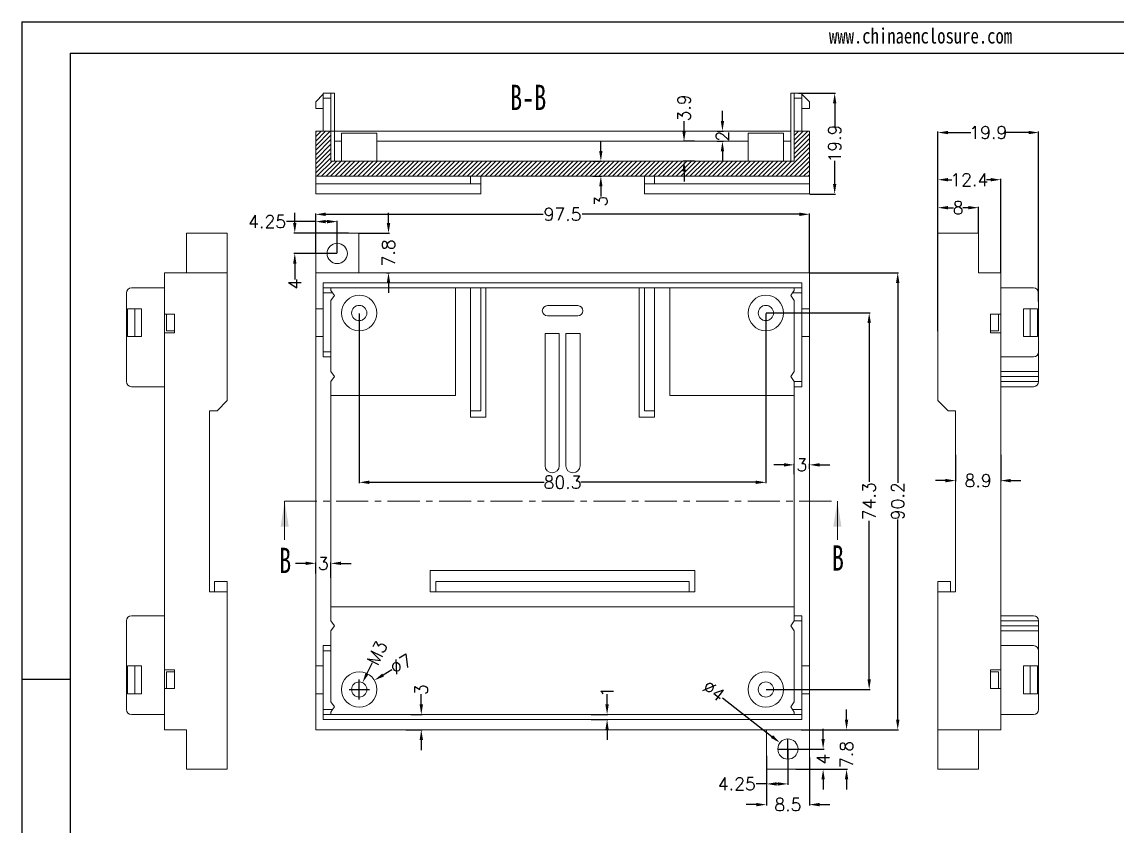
# Model space of a CAD drawing. Header units: inches. Extents: x 1384 to 2762, y 1089 to 1348.
# Drawn here: x 1383.9 to 1600.1, y 1189.4 to 1348.1 of the extents above; entities that cross this region are included whole.
import ezdxf

# ---------------------------------------------------------------- set-up
doc = ezdxf.new("R2010")
doc.units = ezdxf.units.IN
doc.linetypes.add('CENTER', pattern=[10.16, 6.35, -1.27, 1.27, -1.27])
doc.layers.add('文字', color=81, linetype='Continuous')
doc.styles.add('SLDTEXTSTYLE6', font='TXT', dxfattribs={"width": 0.7})
doc.styles.get("Standard").update_dxf_attribs({"font": 'txt', "bigfont": 'gbcbig.shx'})
doc.styles.add('宋体', font='', dxfattribs={"width": 0.8, "height": 3.5})
doc.styles.get('宋体').set_extended_font_data('SimSun')
doc.dimstyles.new('2.5', dxfattribs={"dimtxt": 2.5, "dimasz": 2, "dimexe": 0.18, "dimexo": 0.0625, "dimgap": 0.09, "dimtad": 0, "dimzin": 12, "dimdsep": 46, "dimtxsty": 'Standard', "dimcen": 2, "dimclrd": 3, "dimclre": 3, "dimadec": 0, "dimazin": 0, "dimtfac": 1, "dimtofl": 0, "dimtmove": 0, "dimatfit": 3, "dimfxl": 0, "dimtolj": 1, "dimtzin": 0, "dimarcsym": 0})

# ---------------------------------------------------------------- blocks, each defined once
blk = doc.blocks.new('*D183')
at = {"color": 3, "lineweight": -2, "transparency": 16777216}
for p, q in [((1441.87, 1308.66), (1436.13, 1308.66)), ((1441.87, 1302.54), (1441.87, 1308.84)), ((1444.12, 1308.66), (1443.87, 1308.66)), ((1446.12, 1302.44), (1446.12, 1308.84))]:
    blk.add_line(p, q, dxfattribs=at)
at = {"color": 3, "transparency": 16777216}
for points in [[(1443.87, 1309), (1443.87, 1308.33), (1441.87, 1308.66)], [(1444.12, 1309), (1444.12, 1308.33), (1446.12, 1308.66)]]:
    blk.add_solid(points, dxfattribs=at)
at = {"layer": 'Defpoints', "color": 0, "transparency": 16777216}
for p in [(1441.87, 1308.66), (1441.87, 1302.48), (1446.12, 1302.38)]:
    blk.add_point(p, dxfattribs=at)
at = {"color": 0, "transparency": 16777216, "insert": (1432.29, 1308.66), "char_height": 2.5, "attachment_point": 5}
blk.add_mtext('\\A1;4.25', dxfattribs=at)
blk = doc.blocks.new('*D184')
at = {"color": 3, "lineweight": -2, "transparency": 16777216}
for p, q in [((1441.87, 1304.32), (1441.87, 1310.28)), ((1443.87, 1310.1), (1486.78, 1310.1)), ((1537.37, 1310.1), (1494.46, 1310.1)), ((1539.37, 1298.64), (1539.37, 1310.28))]:
    blk.add_line(p, q, dxfattribs=at)
at = {"color": 3, "transparency": 16777216}
for points in [[(1443.87, 1310.44), (1443.87, 1309.77), (1441.87, 1310.1)], [(1537.37, 1310.44), (1537.37, 1309.77), (1539.37, 1310.1)]]:
    blk.add_solid(points, dxfattribs=at)
at = {"layer": 'Defpoints', "color": 0, "transparency": 16777216}
for p in [(1539.37, 1310.1), (1441.87, 1304.26), (1539.37, 1298.58)]:
    blk.add_point(p, dxfattribs=at)
at = {"color": 0, "transparency": 16777216, "insert": (1490.62, 1310.1), "char_height": 2.5, "attachment_point": 5}
blk.add_mtext('\\A1;97.5', dxfattribs=at)
blk = doc.blocks.new('*D185')
at = {"color": 3, "lineweight": -2, "transparency": 16777216}
for p, q in [((1456.25, 1308.38), (1456.25, 1310.38)), ((1450.43, 1306.38), (1456.43, 1306.38)), ((1455.88, 1298.58), (1456.43, 1298.58)), ((1456.25, 1296.58), (1456.25, 1294.58))]:
    blk.add_line(p, q, dxfattribs=at)
at = {"color": 3, "transparency": 16777216}
for points in [[(1455.91, 1308.38), (1456.58, 1308.38), (1456.25, 1306.38)], [(1455.91, 1296.58), (1456.58, 1296.58), (1456.25, 1298.58)]]:
    blk.add_solid(points, dxfattribs=at)
at = {"layer": 'Defpoints', "color": 0, "transparency": 16777216}
for p in [(1450.37, 1306.38), (1456.25, 1306.38), (1455.82, 1298.58)]:
    blk.add_point(p, dxfattribs=at)
at = {"color": 0, "transparency": 16777216, "insert": (1456.25, 1302.48), "char_height": 2.5, "attachment_point": 5, "rotation": 90}
blk.add_mtext('\\A1;7.8', dxfattribs=at)
blk = doc.blocks.new('*D186')
at = {"color": 3, "lineweight": -2, "transparency": 16777216}
for p, q in [((1437.74, 1308.38), (1437.74, 1310.38)), ((1448.33, 1306.38), (1437.56, 1306.38)), ((1446.06, 1302.38), (1437.56, 1302.38)), ((1437.74, 1300.38), (1437.74, 1297.27))]:
    blk.add_line(p, q, dxfattribs=at)
at = {"color": 3, "transparency": 16777216}
for points in [[(1437.41, 1308.38), (1438.07, 1308.38), (1437.74, 1306.38)], [(1437.41, 1300.38), (1438.07, 1300.38), (1437.74, 1302.38)]]:
    blk.add_solid(points, dxfattribs=at)
at = {"layer": 'Defpoints', "color": 0, "transparency": 16777216}
for p in [(1448.39, 1306.38), (1437.74, 1302.38), (1446.12, 1302.38)]:
    blk.add_point(p, dxfattribs=at)
at = {"color": 0, "transparency": 16777216, "insert": (1437.74, 1296.35), "char_height": 2.5, "attachment_point": 5, "rotation": 90}
blk.add_mtext('\\A1;4', dxfattribs=at)
blk = doc.blocks.new('*D187')
at = {"color": 3, "lineweight": -2, "transparency": 16777216}
for p, q in [((1450.47, 1290.56), (1450.47, 1257.03)), ((1530.77, 1290.56), (1530.77, 1257.03)), ((1452.47, 1257.21), (1486.99, 1257.21)), ((1528.77, 1257.21), (1494.25, 1257.21))]:
    blk.add_line(p, q, dxfattribs=at)
at = {"color": 3, "transparency": 16777216}
for points in [[(1452.47, 1257.55), (1452.47, 1256.88), (1450.47, 1257.21)], [(1528.77, 1257.55), (1528.77, 1256.88), (1530.77, 1257.21)]]:
    blk.add_solid(points, dxfattribs=at)
at = {"layer": 'Defpoints', "color": 0, "transparency": 16777216}
for p in [(1450.47, 1290.63), (1530.77, 1290.63), (1530.77, 1257.21)]:
    blk.add_point(p, dxfattribs=at)
at = {"color": 0, "transparency": 16777216, "insert": (1490.62, 1257.21), "char_height": 2.5, "attachment_point": 5}
blk.add_mtext('\\A1;80.3', dxfattribs=at)
blk = doc.blocks.new('*D188')
at = {"color": 3, "lineweight": -2, "transparency": 16777216}
for p, q in [((1530.83, 1290.63), (1551.35, 1290.63)), ((1551.17, 1288.63), (1551.17, 1257.32)), ((1551.17, 1218.33), (1551.17, 1249.64)), ((1530.83, 1216.33), (1551.35, 1216.33))]:
    blk.add_line(p, q, dxfattribs=at)
at = {"color": 3, "transparency": 16777216}
for points in [[(1550.83, 1288.63), (1551.5, 1288.63), (1551.17, 1290.63)], [(1550.83, 1218.33), (1551.5, 1218.33), (1551.17, 1216.33)]]:
    blk.add_solid(points, dxfattribs=at)
at = {"layer": 'Defpoints', "color": 0, "transparency": 16777216}
for p in [(1530.77, 1290.63), (1530.77, 1216.33), (1551.17, 1216.33)]:
    blk.add_point(p, dxfattribs=at)
at = {"color": 0, "transparency": 16777216, "insert": (1551.17, 1253.48), "char_height": 2.5, "attachment_point": 5, "rotation": 90}
blk.add_mtext('\\A1;74.3', dxfattribs=at)
blk = doc.blocks.new('*D189')
at = {"color": 3, "lineweight": -2, "transparency": 16777216}
for p, q in [((1539.43, 1298.58), (1556.98, 1298.58)), ((1556.8, 1296.58), (1556.8, 1257.11)), ((1556.8, 1210.38), (1556.8, 1249.85)), ((1539.43, 1208.38), (1556.98, 1208.38))]:
    blk.add_line(p, q, dxfattribs=at)
at = {"color": 3, "transparency": 16777216}
for points in [[(1556.47, 1296.58), (1557.14, 1296.58), (1556.8, 1298.58)], [(1556.47, 1210.38), (1557.14, 1210.38), (1556.8, 1208.38)]]:
    blk.add_solid(points, dxfattribs=at)
at = {"layer": 'Defpoints', "color": 0, "transparency": 16777216}
for p in [(1539.37, 1298.58), (1556.8, 1298.58), (1539.37, 1208.38)]:
    blk.add_point(p, dxfattribs=at)
at = {"color": 0, "transparency": 16777216, "insert": (1556.8, 1253.48), "char_height": 2.5, "attachment_point": 5, "rotation": 90}
blk.add_mtext('\\A1;90.2', dxfattribs=at)
blk = doc.blocks.new('*D190')
at = {"color": 3, "lineweight": -2, "transparency": 16777216}
for p, q in [((1546.7, 1210.38), (1546.7, 1212.38)), ((1537.74, 1208.38), (1546.88, 1208.38)), ((1539.43, 1200.58), (1546.88, 1200.58)), ((1546.7, 1198.58), (1546.7, 1196.58))]:
    blk.add_line(p, q, dxfattribs=at)
at = {"color": 3, "transparency": 16777216}
for points in [[(1546.37, 1210.38), (1547.03, 1210.38), (1546.7, 1208.38)], [(1546.37, 1198.58), (1547.03, 1198.58), (1546.7, 1200.58)]]:
    blk.add_solid(points, dxfattribs=at)
at = {"layer": 'Defpoints', "color": 0, "transparency": 16777216}
for p in [(1537.68, 1208.38), (1546.7, 1208.38), (1539.37, 1200.58)]:
    blk.add_point(p, dxfattribs=at)
at = {"color": 0, "transparency": 16777216, "insert": (1546.7, 1203.51), "char_height": 2.5, "attachment_point": 5, "rotation": 90}
blk.add_mtext('\\A1;7.8', dxfattribs=at)
blk = doc.blocks.new('*D191')
at = {"color": 3, "lineweight": -2, "transparency": 16777216}
for p, q in [((1539.37, 1202.93), (1539.37, 1193.43)), ((1530.87, 1202.01), (1530.87, 1193.43)), ((1528.87, 1193.61), (1526.87, 1193.61)), ((1541.37, 1193.61), (1543.37, 1193.61))]:
    blk.add_line(p, q, dxfattribs=at)
at = {"color": 3, "transparency": 16777216}
for points in [[(1528.87, 1193.94), (1528.87, 1193.27), (1530.87, 1193.61)], [(1541.37, 1193.94), (1541.37, 1193.27), (1539.37, 1193.61)]]:
    blk.add_solid(points, dxfattribs=at)
at = {"layer": 'Defpoints', "color": 0, "transparency": 16777216}
for p in [(1539.37, 1203), (1530.87, 1202.07), (1530.87, 1193.61)]:
    blk.add_point(p, dxfattribs=at)
at = {"color": 0, "transparency": 16777216, "insert": (1535.12, 1193.61), "char_height": 2.5, "attachment_point": 5}
blk.add_mtext('\\A1;8.5', dxfattribs=at)
blk = doc.blocks.new('*D192')
at = {"color": 3, "lineweight": -2, "transparency": 16777216}
for p, q in [((1536.37, 1258.81), (1536.37, 1260.84)), ((1539.37, 1259.87), (1539.37, 1260.84)), ((1534.37, 1260.66), (1532.37, 1260.66)), ((1541.37, 1260.66), (1543.37, 1260.66))]:
    blk.add_line(p, q, dxfattribs=at)
at = {"color": 3, "transparency": 16777216}
for points in [[(1534.37, 1260.99), (1534.37, 1260.33), (1536.37, 1260.66)], [(1541.37, 1260.99), (1541.37, 1260.33), (1539.37, 1260.66)]]:
    blk.add_solid(points, dxfattribs=at)
at = {"layer": 'Defpoints', "color": 0, "transparency": 16777216}
for p in [(1536.37, 1260.66), (1536.37, 1258.75), (1539.37, 1259.8)]:
    blk.add_point(p, dxfattribs=at)
at = {"color": 0, "transparency": 16777216, "insert": (1537.87, 1260.66), "char_height": 2.5, "attachment_point": 5}
blk.add_mtext('\\A1;3', dxfattribs=at)
blk = doc.blocks.new('*D193')
at = {"color": 3, "lineweight": -2, "transparency": 16777216}
for p, q in [((1462.72, 1213.38), (1462.72, 1215.38)), ((1460.63, 1211.38), (1462.9, 1211.38)), ((1459.69, 1208.38), (1462.9, 1208.38)), ((1462.72, 1206.38), (1462.72, 1204.38))]:
    blk.add_line(p, q, dxfattribs=at)
at = {"color": 3, "transparency": 16777216}
for points in [[(1462.39, 1213.38), (1463.06, 1213.38), (1462.72, 1211.38)], [(1462.39, 1206.38), (1463.06, 1206.38), (1462.72, 1208.38)]]:
    blk.add_solid(points, dxfattribs=at)
at = {"layer": 'Defpoints', "color": 0, "transparency": 16777216}
for p in [(1460.57, 1211.38), (1462.72, 1211.38), (1459.62, 1208.38)]:
    blk.add_point(p, dxfattribs=at)
at = {"color": 0, "transparency": 16777216, "insert": (1462.72, 1216.3), "char_height": 2.5, "attachment_point": 5, "rotation": 90}
blk.add_mtext('\\A1;3', dxfattribs=at)
blk = doc.blocks.new('*D194')
at = {"color": 3, "lineweight": -2, "transparency": 16777216}
for p, q in [((1441.87, 1239.2), (1441.87, 1241.4)), ((1444.87, 1238.35), (1444.87, 1241.4)), ((1439.87, 1241.22), (1437.87, 1241.22)), ((1446.87, 1241.22), (1448.87, 1241.22))]:
    blk.add_line(p, q, dxfattribs=at)
at = {"color": 3, "transparency": 16777216}
for points in [[(1439.87, 1241.56), (1439.87, 1240.89), (1441.87, 1241.22)], [(1446.87, 1241.56), (1446.87, 1240.89), (1444.87, 1241.22)]]:
    blk.add_solid(points, dxfattribs=at)
at = {"layer": 'Defpoints', "color": 0, "transparency": 16777216}
for p in [(1444.87, 1241.22), (1441.87, 1239.14), (1444.87, 1238.29)]:
    blk.add_point(p, dxfattribs=at)
at = {"color": 0, "transparency": 16777216, "insert": (1443.37, 1241.22), "char_height": 2.5, "attachment_point": 5}
blk.add_mtext('\\A1;3', dxfattribs=at)
blk = doc.blocks.new('*D195')
at = {"color": 3, "lineweight": -2, "transparency": 16777216}
for p, q in [((1453.05, 1221.62), (1452, 1219.47)), ((1450.47, 1214.33), (1450.47, 1218.33)), ((1448.47, 1216.33), (1452.47, 1216.33))]:
    blk.add_line(p, q, dxfattribs=at)
at = {"color": 3, "transparency": 16777216}
blk.add_solid([(1451.71, 1219.62), (1452.3, 1219.33), (1451.13, 1217.68)], dxfattribs=at)
at = {"layer": 'Defpoints', "color": 0, "transparency": 16777216}
for p in [(1451.13, 1217.68), (1449.81, 1214.98)]:
    blk.add_point(p, dxfattribs=at)
at = {"color": 0, "transparency": 16777216, "insert": (1454, 1223.57), "char_height": 2.5, "attachment_point": 5, "rotation": 63.9971}
blk.add_mtext('\\A1;M3', dxfattribs=at)
blk = doc.blocks.new('*D196')
at = {"color": 3, "lineweight": -2, "transparency": 16777216}
for p, q in [((1456.89, 1220.21), (1455.18, 1219.18)), ((1450.47, 1214.33), (1450.47, 1218.33)), ((1448.47, 1216.33), (1452.47, 1216.33))]:
    blk.add_line(p, q, dxfattribs=at)
at = {"color": 3, "transparency": 16777216}
blk.add_solid([(1455, 1219.46), (1455.35, 1218.89), (1453.46, 1218.14)], dxfattribs=at)
at = {"layer": 'Defpoints', "color": 0, "transparency": 16777216}
for p in [(1453.46, 1218.14), (1447.48, 1214.51)]:
    blk.add_point(p, dxfattribs=at)
at = {"color": 0, "transparency": 16777216, "insert": (1458.74, 1221.34), "char_height": 2.5, "attachment_point": 5, "rotation": 31.1949}
blk.add_mtext('\\A1;∅7', dxfattribs=at)
blk = doc.blocks.new('*D197')
at = {"color": 3, "lineweight": -2, "transparency": 16777216}
for p, q in [((1499.41, 1213.38), (1499.41, 1215.38)), ((1496.29, 1211.38), (1499.59, 1211.38)), ((1496.29, 1210.38), (1499.59, 1210.38)), ((1499.41, 1208.38), (1499.41, 1206.38))]:
    blk.add_line(p, q, dxfattribs=at)
at = {"color": 3, "transparency": 16777216}
for points in [[(1499.07, 1213.38), (1499.74, 1213.38), (1499.41, 1211.38)], [(1499.07, 1208.38), (1499.74, 1208.38), (1499.41, 1210.38)]]:
    blk.add_solid(points, dxfattribs=at)
at = {"layer": 'Defpoints', "color": 0, "transparency": 16777216}
for p in [(1496.23, 1211.38), (1499.41, 1211.38), (1496.23, 1210.38)]:
    blk.add_point(p, dxfattribs=at)
at = {"color": 0, "transparency": 16777216, "insert": (1499.41, 1215.88), "char_height": 2.5, "attachment_point": 5, "rotation": 90}
blk.add_mtext('\\A1;1', dxfattribs=at)
blk = doc.blocks.new('*D198')
at = {"color": 3, "lineweight": -2, "transparency": 16777216}
for p, q in [((1522.19, 1214.7), (1531.97, 1207.04)), ((1535.12, 1202.58), (1535.12, 1206.58)), ((1533.12, 1204.58), (1537.12, 1204.58))]:
    blk.add_line(p, q, dxfattribs=at)
at = {"color": 3, "transparency": 16777216}
blk.add_solid([(1532.18, 1207.3), (1531.76, 1206.78), (1533.55, 1205.81)], dxfattribs=at)
at = {"layer": 'Defpoints', "color": 0, "transparency": 16777216}
for p in [(1533.55, 1205.81), (1536.7, 1203.34)]:
    blk.add_point(p, dxfattribs=at)
at = {"color": 0, "transparency": 16777216, "insert": (1520.47, 1216.04), "char_height": 2.5, "attachment_point": 5, "rotation": 321.9594}
blk.add_mtext('\\A1;∅4', dxfattribs=at)
blk = doc.blocks.new('*D199')
at = {"color": 3, "lineweight": -2, "transparency": 16777216}
for p, q in [((1530.87, 1203.24), (1530.87, 1197.51)), ((1535.12, 1204.51), (1535.12, 1197.51)), ((1530.87, 1197.69), (1528.87, 1197.69)), ((1533.12, 1197.69), (1532.87, 1197.69))]:
    blk.add_line(p, q, dxfattribs=at)
at = {"color": 3, "transparency": 16777216}
for points in [[(1532.87, 1198.02), (1532.87, 1197.36), (1530.87, 1197.69)], [(1533.12, 1198.02), (1533.12, 1197.36), (1535.12, 1197.69)]]:
    blk.add_solid(points, dxfattribs=at)
at = {"layer": 'Defpoints', "color": 0, "transparency": 16777216}
for p in [(1530.87, 1203.3), (1535.12, 1204.58), (1530.87, 1197.69)]:
    blk.add_point(p, dxfattribs=at)
at = {"color": 0, "transparency": 16777216, "insert": (1525.03, 1197.69), "char_height": 2.5, "attachment_point": 5}
blk.add_mtext('\\A1;4.25', dxfattribs=at)
blk = doc.blocks.new('*D200')
at = {"color": 3, "lineweight": -2, "transparency": 16777216}
for p, q in [((1542.07, 1206.58), (1542.07, 1208.58)), ((1536.06, 1204.58), (1542.25, 1204.58)), ((1536.65, 1200.58), (1542.25, 1200.58)), ((1542.07, 1198.58), (1542.07, 1196.58))]:
    blk.add_line(p, q, dxfattribs=at)
at = {"color": 3, "transparency": 16777216}
for points in [[(1541.74, 1206.58), (1542.4, 1206.58), (1542.07, 1204.58)], [(1541.74, 1198.58), (1542.4, 1198.58), (1542.07, 1200.58)]]:
    blk.add_solid(points, dxfattribs=at)
at = {"layer": 'Defpoints', "color": 0, "transparency": 16777216}
for p in [(1536, 1204.58), (1536.59, 1200.58), (1542.07, 1200.58)]:
    blk.add_point(p, dxfattribs=at)
at = {"color": 0, "transparency": 16777216, "insert": (1542.07, 1202.58), "char_height": 2.5, "attachment_point": 5, "rotation": 90}
blk.add_mtext('\\A1;4', dxfattribs=at)
blk = doc.blocks.new('*D201')
at = {"color": 3, "lineweight": -2, "transparency": 16777216}
for p, q in [((1564.73, 1297.54), (1564.73, 1311.59)), ((1566.73, 1311.41), (1567.81, 1311.41)), ((1570.73, 1311.41), (1569.65, 1311.41)), ((1572.73, 1306.44), (1572.73, 1311.59))]:
    blk.add_line(p, q, dxfattribs=at)
at = {"color": 3, "transparency": 16777216}
for points in [[(1566.73, 1311.75), (1566.73, 1311.08), (1564.73, 1311.41)], [(1570.73, 1311.75), (1570.73, 1311.08), (1572.73, 1311.41)]]:
    blk.add_solid(points, dxfattribs=at)
at = {"layer": 'Defpoints', "color": 0, "transparency": 16777216}
for p in [(1572.73, 1311.41), (1572.73, 1306.38), (1564.73, 1297.48)]:
    blk.add_point(p, dxfattribs=at)
at = {"color": 0, "transparency": 16777216, "insert": (1568.73, 1311.41), "char_height": 2.5, "attachment_point": 5}
blk.add_mtext('\\A1;8', dxfattribs=at)
blk = doc.blocks.new('*D202')
at = {"color": 3, "lineweight": -2, "transparency": 16777216}
for p, q in [((1564.73, 1289.91), (1564.73, 1317.11)), ((1577.13, 1298.64), (1577.13, 1317.11)), ((1566.73, 1316.93), (1567.51, 1316.93)), ((1575.13, 1316.93), (1574.35, 1316.93))]:
    blk.add_line(p, q, dxfattribs=at)
at = {"color": 3, "transparency": 16777216}
for points in [[(1566.73, 1317.27), (1566.73, 1316.6), (1564.73, 1316.93)], [(1575.13, 1317.27), (1575.13, 1316.6), (1577.13, 1316.93)]]:
    blk.add_solid(points, dxfattribs=at)
at = {"layer": 'Defpoints', "color": 0, "transparency": 16777216}
for p in [(1577.13, 1316.93), (1577.13, 1298.58), (1564.73, 1289.85)]:
    blk.add_point(p, dxfattribs=at)
at = {"color": 0, "transparency": 16777216, "insert": (1570.93, 1316.93), "char_height": 2.5, "attachment_point": 5}
blk.add_mtext('\\A1;12.4', dxfattribs=at)
blk = doc.blocks.new('*D203')
at = {"color": 3, "lineweight": -2, "transparency": 16777216}
for p, q in [((1564.73, 1287.03), (1564.73, 1326.42)), ((1566.73, 1326.24), (1571.26, 1326.24)), ((1582.63, 1326.24), (1578.1, 1326.24)), ((1584.63, 1292.88), (1584.63, 1326.42))]:
    blk.add_line(p, q, dxfattribs=at)
at = {"color": 3, "transparency": 16777216}
for points in [[(1566.73, 1326.57), (1566.73, 1325.91), (1564.73, 1326.24)], [(1582.63, 1326.57), (1582.63, 1325.91), (1584.63, 1326.24)]]:
    blk.add_solid(points, dxfattribs=at)
at = {"layer": 'Defpoints', "color": 0, "transparency": 16777216}
for p in [(1564.73, 1326.24), (1584.63, 1292.82), (1564.73, 1286.97)]:
    blk.add_point(p, dxfattribs=at)
at = {"color": 0, "transparency": 16777216, "insert": (1574.68, 1326.24), "char_height": 2.5, "attachment_point": 5}
blk.add_mtext('\\A1;19.9', dxfattribs=at)
blk = doc.blocks.new('*D204')
at = {"color": 3, "lineweight": -2, "transparency": 16777216}
for p, q in [((1568.23, 1262.66), (1568.23, 1257.37)), ((1577.13, 1262.66), (1577.13, 1257.37)), ((1566.23, 1257.55), (1564.23, 1257.55)), ((1579.13, 1257.55), (1581.13, 1257.55))]:
    blk.add_line(p, q, dxfattribs=at)
at = {"color": 3, "transparency": 16777216}
for points in [[(1566.23, 1257.88), (1566.23, 1257.21), (1568.23, 1257.55)], [(1579.13, 1257.88), (1579.13, 1257.21), (1577.13, 1257.55)]]:
    blk.add_solid(points, dxfattribs=at)
at = {"layer": 'Defpoints', "color": 0, "transparency": 16777216}
for p in [(1568.23, 1262.72), (1577.13, 1262.72), (1577.13, 1257.55)]:
    blk.add_point(p, dxfattribs=at)
at = {"color": 0, "transparency": 16777216, "insert": (1572.68, 1257.55), "char_height": 2.5, "attachment_point": 5}
blk.add_mtext('\\A1;8.9', dxfattribs=at)
blk = doc.blocks.new('*D207')
at = {"color": 3, "lineweight": -2, "transparency": 16777216}
for p, q in [((1498.18, 1322.61), (1498.18, 1324.61)), ((1496.59, 1320.61), (1498.36, 1320.61)), ((1496.59, 1317.61), (1498.36, 1317.61)), ((1498.18, 1315.61), (1498.18, 1313.61))]:
    blk.add_line(p, q, dxfattribs=at)
at = {"color": 3, "transparency": 16777216}
for points in [[(1497.85, 1322.61), (1498.51, 1322.61), (1498.18, 1320.61)], [(1497.85, 1315.61), (1498.51, 1315.61), (1498.18, 1317.61)]]:
    blk.add_solid(points, dxfattribs=at)
at = {"layer": 'Defpoints', "color": 0, "transparency": 16777216}
for p in [(1496.53, 1320.61), (1498.18, 1320.61), (1496.53, 1317.61)]:
    blk.add_point(p, dxfattribs=at)
at = {"color": 0, "transparency": 16777216, "insert": (1498.18, 1312.69), "char_height": 2.5, "attachment_point": 5, "rotation": 90}
blk.add_mtext('\\A1;3', dxfattribs=at)
blk = doc.blocks.new('*D208')
at = {"color": 3, "lineweight": -2, "transparency": 16777216}
for p, q in [((1514.61, 1326.51), (1514.61, 1328.51)), ((1516.65, 1324.51), (1514.43, 1324.51)), ((1516.65, 1320.61), (1514.43, 1320.61)), ((1514.61, 1318.61), (1514.61, 1316.61))]:
    blk.add_line(p, q, dxfattribs=at)
at = {"color": 3, "transparency": 16777216}
for points in [[(1514.28, 1326.51), (1514.94, 1326.51), (1514.61, 1324.51)], [(1514.28, 1318.61), (1514.94, 1318.61), (1514.61, 1320.61)]]:
    blk.add_solid(points, dxfattribs=at)
at = {"layer": 'Defpoints', "color": 0, "transparency": 16777216}
for p in [(1514.61, 1324.51), (1516.71, 1324.51), (1516.71, 1320.61)]:
    blk.add_point(p, dxfattribs=at)
at = {"color": 0, "transparency": 16777216, "insert": (1514.61, 1331.1), "char_height": 2.5, "attachment_point": 5, "rotation": 90}
blk.add_mtext('\\A1;3.9', dxfattribs=at)
blk = doc.blocks.new('*D209')
at = {"color": 3, "lineweight": -2, "transparency": 16777216}
for p, q in [((1522.19, 1328.51), (1522.19, 1330.51)), ((1521.13, 1326.51), (1522.37, 1326.51)), ((1521.13, 1324.51), (1522.37, 1324.51)), ((1522.19, 1322.51), (1522.19, 1320.51))]:
    blk.add_line(p, q, dxfattribs=at)
at = {"color": 3, "transparency": 16777216}
for points in [[(1521.86, 1328.51), (1522.52, 1328.51), (1522.19, 1326.51)], [(1521.86, 1322.51), (1522.52, 1322.51), (1522.19, 1324.51)]]:
    blk.add_solid(points, dxfattribs=at)
at = {"layer": 'Defpoints', "color": 0, "transparency": 16777216}
for p in [(1521.07, 1326.51), (1522.19, 1326.51), (1521.07, 1324.51)]:
    blk.add_point(p, dxfattribs=at)
at = {"color": 0, "transparency": 16777216, "insert": (1522.19, 1325.51), "char_height": 2.5, "attachment_point": 5, "rotation": 90}
blk.add_mtext('\\A1;2', dxfattribs=at)
blk = doc.blocks.new('*D210')
at = {"color": 3, "lineweight": -2, "transparency": 16777216}
for p, q in [((1537.18, 1334.01), (1544.53, 1334.01)), ((1544.35, 1332.01), (1544.35, 1327.49)), ((1544.35, 1316.11), (1544.35, 1320.64)), ((1539.43, 1314.11), (1544.53, 1314.11))]:
    blk.add_line(p, q, dxfattribs=at)
at = {"color": 3, "transparency": 16777216}
for points in [[(1544.02, 1332.01), (1544.68, 1332.01), (1544.35, 1334.01)], [(1544.02, 1316.11), (1544.68, 1316.11), (1544.35, 1314.11)]]:
    blk.add_solid(points, dxfattribs=at)
at = {"layer": 'Defpoints', "color": 0, "transparency": 16777216}
for p in [(1537.12, 1334.01), (1544.35, 1334.01), (1539.37, 1314.11)]:
    blk.add_point(p, dxfattribs=at)
at = {"color": 0, "transparency": 16777216, "insert": (1544.35, 1324.06), "char_height": 2.5, "attachment_point": 5, "rotation": 90}
blk.add_mtext('\\A1;19.9', dxfattribs=at)

msp = doc.modelspace()

# ---------------------------------------------------------------- hatches: boundary and pattern name
at = {"linetype": 'Continuous', "lineweight": 0}
h = msp.add_hatch(dxfattribs=at)
h.set_pattern_fill('ANSI31', color=4, scale=0.2, style=0)
h.set_pattern_definition([(45, (-1410.3793, -898.19054), (-0.44901281, 0.44901281), [])])
h.paths.add_polyline_path([(1441.87, 1326.512), (1441.87, 1317.612), (1539.37, 1317.612), (1539.37, 1326.512), (1536.37, 1326.512), (1536.37, 1320.612), (1444.87, 1320.612), (1444.87, 1326.512)], flags=0)

# ---------------------------------------------------------------- linework, layer by layer
for p, q in [((1383.856, 1348.072), (1750.949, 1348.072)), ((1383.856, 1348.072), (1383.856, 1088.511)), ((1393.355, 1341.892), (1744.769, 1341.892)), ((1393.355, 1341.892), (1393.355, 1094.691)), ((1393.355, 1218.292), (1383.856, 1218.292)), ((1383.856, 1208.678), (1383.856, 1088.511))]:
    msp.add_line(p, q)
at = {"color": 7, "linetype": 'Continuous', "lineweight": 15}
for p, q in [((1443.37, 1333.812), (1441.87, 1332.312)), ((1441.87, 1331.012), (1441.87, 1332.312)), ((1443.37, 1334.012), (1444.87, 1334.012)), ((1443.37, 1333.012), (1443.37, 1334.012)), ((1444.87, 1333.012), (1443.37, 1333.012)), ((1443.37, 1333.012), (1443.37, 1326.512)), ((1444.87, 1334.012), (1444.87, 1333.012)), ((1444.87, 1334.012), (1445.57, 1334.012)), ((1444.87, 1333.012), (1444.87, 1326.512)), ((1445.57, 1326.512), (1445.57, 1334.012)), ((1536.37, 1334.012), (1535.67, 1334.012)), ((1535.67, 1320.612), (1535.67, 1334.012)), ((1536.37, 1334.012), (1537.87, 1334.012)), ((1536.37, 1333.012), (1536.37, 1334.012)), ((1537.87, 1333.012), (1536.37, 1333.012)), ((1536.37, 1333.012), (1536.37, 1326.512)), ((1537.87, 1334.012), (1537.87, 1333.012)), ((1539.37, 1332.312), (1537.87, 1333.812)), ((1537.87, 1333.012), (1537.87, 1326.512)), ((1539.37, 1331.012), (1539.37, 1332.312)), ((1441.87, 1331.012), (1443.37, 1331.012)), ((1539.37, 1331.012), (1537.87, 1331.012)), ((1444.87, 1326.512), (1441.87, 1326.512)), ((1441.87, 1317.612), (1441.87, 1326.512)), ((1444.87, 1320.612), (1444.87, 1326.512)), ((1444.87, 1326.512), (1445.57, 1326.512)), ((1445.57, 1320.612), (1445.57, 1326.512)), ((1535.67, 1326.512), (1445.57, 1326.512)), ((1446.97, 1326.112), (1446.97, 1320.612)), ((1446.97, 1326.112), (1453.97, 1326.112)), ((1453.97, 1320.612), (1453.97, 1326.112)), ((1527.27, 1326.112), (1527.27, 1320.612)), ((1534.27, 1326.112), (1527.27, 1326.112)), ((1534.27, 1320.612), (1534.27, 1326.112)), ((1539.37, 1326.512), (1536.37, 1326.512)), ((1536.37, 1326.512), (1536.37, 1320.612)), ((1539.37, 1326.512), (1539.37, 1317.612)), ((1445.57, 1324.512), (1446.97, 1324.512)), ((1453.97, 1324.512), (1527.27, 1324.512)), ((1534.27, 1324.512), (1535.67, 1324.512)), ((1444.87, 1320.612), (1536.37, 1320.612)), ((1441.87, 1317.612), (1539.37, 1317.612)), ((1441.87, 1316.112), (1441.87, 1317.612)), ((1472.47, 1316.112), (1472.47, 1317.612)), ((1474.47, 1316.112), (1474.47, 1317.612)), ((1506.77, 1316.112), (1506.77, 1317.612)), ((1508.77, 1317.612), (1508.77, 1316.112)), ((1539.37, 1317.612), (1539.37, 1316.112)), ((1441.87, 1316.112), (1472.47, 1316.112)), ((1441.87, 1314.112), (1441.87, 1316.112)), ((1474.47, 1316.112), (1472.47, 1316.112)), ((1474.47, 1316.112), (1474.47, 1314.112)), ((1506.77, 1314.112), (1506.77, 1316.112)), ((1506.77, 1316.112), (1508.77, 1316.112)), ((1508.77, 1316.112), (1539.37, 1316.112)), ((1539.37, 1316.112), (1539.37, 1314.112)), ((1474.47, 1314.112), (1441.87, 1314.112)), ((1539.37, 1314.112), (1506.77, 1314.112)), ((1416.385, 1306.377), (1416.385, 1298.577)), ((1416.385, 1306.377), (1424.385, 1306.377)), ((1424.385, 1306.377), (1424.385, 1298.577)), ((1441.87, 1306.377), (1450.37, 1306.377)), ((1441.87, 1298.577), (1441.87, 1306.377)), ((1450.37, 1306.377), (1450.37, 1298.577)), ((1564.73, 1306.377), (1564.73, 1273.327)), ((1572.73, 1306.377), (1564.73, 1306.377)), ((1572.73, 1298.577), (1572.73, 1306.377)), ((1411.985, 1290.427), (1411.985, 1298.577)), ((1411.985, 1298.577), (1424.385, 1298.577)), ((1424.385, 1273.327), (1424.385, 1298.577)), ((1441.87, 1298.577), (1441.87, 1291.477)), ((1539.37, 1298.577), (1441.87, 1298.577)), ((1539.37, 1291.477), (1539.37, 1298.577)), ((1577.13, 1298.577), (1572.73, 1298.577)), ((1577.13, 1298.577), (1577.13, 1290.427)), ((1405.485, 1295.577), (1411.985, 1295.577)), ((1537.87, 1296.577), (1443.37, 1296.577)), ((1443.37, 1296.577), (1443.37, 1295.577)), ((1443.37, 1295.577), (1444.87, 1295.577)), ((1443.37, 1294.577), (1443.37, 1295.577)), ((1444.87, 1295.577), (1444.87, 1295.077)), ((1444.87, 1295.577), (1536.37, 1295.577)), ((1469.47, 1274.327), (1469.47, 1295.577)), ((1472.47, 1295.577), (1472.47, 1270.077)), ((1474.47, 1271.327), (1474.47, 1295.577)), ((1475.47, 1270.077), (1475.47, 1295.577)), ((1505.77, 1270.077), (1505.77, 1295.577)), ((1506.77, 1271.327), (1506.77, 1295.577)), ((1508.77, 1295.577), (1508.77, 1270.077)), ((1511.77, 1295.577), (1511.77, 1274.327)), ((1536.37, 1295.077), (1536.37, 1295.577)), ((1536.37, 1295.577), (1537.87, 1295.577)), ((1537.87, 1295.577), (1537.87, 1296.577)), ((1537.87, 1295.577), (1537.87, 1294.577)), ((1583.63, 1295.577), (1577.13, 1295.577)), ((1404.485, 1277.077), (1404.485, 1294.577)), ((1445.22, 1294.577), (1443.37, 1294.577)), ((1443.37, 1294.577), (1443.37, 1282.977)), ((1444.87, 1295.077), (1445.22, 1294.577)), ((1444.87, 1293.077), (1445.57, 1294.077)), ((1445.57, 1294.077), (1445.22, 1294.577)), ((1535.67, 1294.077), (1536.02, 1294.577)), ((1536.37, 1293.077), (1535.67, 1294.077)), ((1536.02, 1294.577), (1536.37, 1295.077)), ((1537.87, 1294.577), (1536.02, 1294.577)), ((1537.87, 1277.077), (1537.87, 1294.577)), ((1584.63, 1294.577), (1584.63, 1282.977)), ((1404.685, 1285.977), (1404.685, 1291.477)), ((1404.685, 1291.477), (1406.185, 1291.477)), ((1406.185, 1291.477), (1406.185, 1285.977)), ((1406.185, 1291.477), (1407.485, 1291.477)), ((1407.485, 1291.477), (1407.485, 1285.977)), ((1441.87, 1285.977), (1441.87, 1291.477)), ((1441.87, 1291.477), (1443.37, 1291.477)), ((1444.87, 1282.977), (1444.87, 1293.077)), ((1487.62, 1292.077), (1493.62, 1292.077)), ((1536.37, 1293.077), (1536.37, 1279.077)), ((1537.87, 1291.477), (1539.37, 1291.477)), ((1539.37, 1291.477), (1539.37, 1285.977)), ((1581.63, 1291.477), (1581.63, 1285.977)), ((1582.93, 1291.477), (1581.63, 1291.477)), ((1582.93, 1285.977), (1582.93, 1291.477)), ((1582.93, 1291.477), (1584.43, 1291.477)), ((1584.43, 1285.977), (1584.43, 1291.477)), ((1413.985, 1290.427), (1411.985, 1290.427)), ((1411.985, 1286.727), (1411.985, 1290.427)), ((1412.385, 1290.427), (1412.385, 1287.127)), ((1413.985, 1286.727), (1413.985, 1290.427)), ((1493.62, 1290.077), (1487.62, 1290.077)), ((1575.13, 1290.427), (1577.13, 1290.427)), ((1575.13, 1286.727), (1575.13, 1290.427)), ((1576.73, 1290.427), (1576.73, 1287.127)), ((1577.13, 1290.427), (1577.13, 1286.727)), ((1412.385, 1287.127), (1413.985, 1287.127)), ((1575.13, 1287.127), (1576.73, 1287.127)), ((1406.185, 1285.977), (1404.685, 1285.977)), ((1407.485, 1285.977), (1406.185, 1285.977)), ((1411.985, 1220.227), (1411.985, 1286.727)), ((1411.985, 1286.727), (1413.985, 1286.727)), ((1443.37, 1285.977), (1441.87, 1285.977)), ((1441.87, 1285.977), (1441.87, 1220.977)), ((1489.97, 1286.577), (1487.17, 1286.577)), ((1487.17, 1286.577), (1487.17, 1260.477)), ((1489.97, 1260.477), (1489.97, 1286.577)), ((1491.27, 1286.577), (1494.07, 1286.577)), ((1491.27, 1260.477), (1491.27, 1286.577)), ((1494.07, 1286.577), (1494.07, 1260.477)), ((1539.37, 1285.977), (1537.87, 1285.977)), ((1539.37, 1220.977), (1539.37, 1285.977)), ((1577.13, 1286.727), (1575.13, 1286.727)), ((1577.13, 1286.727), (1577.13, 1220.227)), ((1581.63, 1285.977), (1582.93, 1285.977)), ((1584.43, 1285.977), (1582.93, 1285.977)), ((1443.37, 1282.977), (1444.87, 1282.977)), ((1443.37, 1281.977), (1443.37, 1282.977)), ((1444.87, 1282.977), (1444.87, 1281.977)), ((1584.63, 1282.977), (1584.63, 1279.077)), ((1444.87, 1281.977), (1443.37, 1281.977)), ((1444.87, 1281.977), (1444.87, 1279.077)), ((1583.63, 1281.977), (1577.13, 1281.977)), ((1445.57, 1278.077), (1444.87, 1279.077)), ((1535.67, 1278.077), (1536.37, 1279.077)), ((1577.13, 1279.077), (1584.63, 1279.077)), ((1584.63, 1278.077), (1584.63, 1279.077)), ((1405.485, 1276.077), (1411.985, 1276.077)), ((1444.87, 1277.077), (1445.57, 1278.077)), ((1444.87, 1277.077), (1444.87, 1229.877)), ((1536.37, 1277.077), (1535.67, 1278.077)), ((1536.37, 1277.077), (1537.87, 1277.077)), ((1536.37, 1276.077), (1536.37, 1277.077)), ((1537.87, 1276.077), (1536.37, 1276.077)), ((1536.37, 1230.877), (1536.37, 1276.077)), ((1537.87, 1277.077), (1537.87, 1276.077)), ((1577.13, 1278.077), (1584.63, 1278.077)), ((1577.13, 1277.077), (1584.63, 1277.077)), ((1583.63, 1276.077), (1577.13, 1276.077)), ((1584.63, 1277.077), (1584.63, 1278.077)), ((1444.87, 1274.327), (1469.47, 1274.327)), ((1511.77, 1274.327), (1536.37, 1274.327)), ((1422.385, 1271.327), (1424.385, 1273.327)), ((1564.73, 1273.327), (1566.73, 1271.327)), ((1420.885, 1271.327), (1422.385, 1271.327)), ((1420.885, 1271.327), (1420.885, 1235.627)), ((1474.47, 1271.327), (1472.47, 1271.327)), ((1472.47, 1270.077), (1475.47, 1270.077)), ((1508.77, 1270.077), (1505.77, 1270.077)), ((1506.77, 1271.327), (1508.77, 1271.327)), ((1566.73, 1271.327), (1568.23, 1271.327)), ((1568.23, 1235.627), (1568.23, 1271.327)), ((1464.47, 1239.827), (1516.77, 1239.827)), ((1464.47, 1235.627), (1464.47, 1239.827)), ((1516.77, 1239.827), (1516.77, 1235.627)), ((1421.885, 1237.627), (1421.885, 1235.627)), ((1421.885, 1237.627), (1424.385, 1237.627)), ((1424.385, 1237.627), (1424.385, 1235.627)), ((1465.62, 1237.627), (1465.62, 1235.627)), ((1465.62, 1237.627), (1515.62, 1237.627)), ((1515.62, 1237.627), (1515.62, 1235.627)), ((1564.73, 1237.627), (1567.23, 1237.627)), ((1564.73, 1237.627), (1564.73, 1235.627)), ((1567.23, 1237.627), (1567.23, 1235.627)), ((1424.385, 1235.627), (1420.885, 1235.627)), ((1424.385, 1200.577), (1424.385, 1235.627)), ((1516.77, 1235.627), (1464.47, 1235.627)), ((1564.73, 1235.627), (1564.73, 1208.377)), ((1568.23, 1235.627), (1564.73, 1235.627)), ((1405.485, 1230.877), (1411.985, 1230.877)), ((1536.37, 1232.627), (1444.87, 1232.627)), ((1536.37, 1230.877), (1537.87, 1230.877)), ((1536.37, 1229.877), (1536.37, 1230.877)), ((1537.87, 1230.877), (1537.87, 1229.877)), ((1583.63, 1230.877), (1577.13, 1230.877)), ((1404.485, 1229.877), (1404.485, 1212.377)), ((1444.87, 1229.877), (1445.57, 1228.877)), ((1445.57, 1228.877), (1444.87, 1227.877)), ((1536.37, 1229.877), (1535.67, 1228.877)), ((1535.67, 1228.877), (1536.37, 1227.877)), ((1537.87, 1229.877), (1536.37, 1229.877)), ((1537.87, 1229.877), (1537.87, 1212.377)), ((1577.13, 1229.877), (1584.63, 1229.877)), ((1577.13, 1228.877), (1584.63, 1228.877)), ((1584.63, 1229.877), (1584.63, 1228.877)), ((1584.63, 1228.877), (1584.63, 1227.877)), ((1444.87, 1227.877), (1444.87, 1224.977)), ((1536.37, 1213.877), (1536.37, 1227.877)), ((1577.13, 1227.877), (1584.63, 1227.877)), ((1584.63, 1223.977), (1584.63, 1227.877)), ((1443.37, 1224.977), (1444.87, 1224.977)), ((1443.37, 1223.977), (1443.37, 1224.977)), ((1444.87, 1224.977), (1444.87, 1223.977)), ((1583.63, 1224.977), (1577.13, 1224.977)), ((1444.87, 1223.977), (1443.37, 1223.977)), ((1443.37, 1212.377), (1443.37, 1223.977)), ((1444.87, 1223.977), (1444.87, 1213.877)), ((1584.63, 1212.377), (1584.63, 1223.977)), ((1404.685, 1220.977), (1404.685, 1215.477)), ((1404.685, 1220.977), (1406.185, 1220.977)), ((1406.185, 1220.977), (1406.185, 1215.477)), ((1407.485, 1220.977), (1406.185, 1220.977)), ((1407.485, 1215.477), (1407.485, 1220.977)), ((1411.985, 1220.227), (1413.985, 1220.227)), ((1411.985, 1220.227), (1411.985, 1216.527)), ((1413.985, 1219.827), (1412.385, 1219.827)), ((1412.385, 1216.527), (1412.385, 1219.827)), ((1413.985, 1220.227), (1413.985, 1216.527)), ((1441.87, 1215.477), (1441.87, 1220.977)), ((1441.87, 1220.977), (1443.37, 1220.977)), ((1537.87, 1220.977), (1539.37, 1220.977)), ((1539.37, 1220.977), (1539.37, 1215.477)), ((1577.13, 1220.227), (1575.13, 1220.227)), ((1575.13, 1220.227), (1575.13, 1216.527)), ((1576.73, 1219.827), (1575.13, 1219.827)), ((1576.73, 1216.527), (1576.73, 1219.827)), ((1577.13, 1216.527), (1577.13, 1220.227)), ((1581.63, 1220.977), (1582.93, 1220.977)), ((1581.63, 1215.477), (1581.63, 1220.977)), ((1582.93, 1215.477), (1582.93, 1220.977)), ((1582.93, 1220.977), (1584.43, 1220.977)), ((1584.43, 1220.977), (1584.43, 1215.477)), ((1406.185, 1215.477), (1404.685, 1215.477)), ((1406.185, 1215.477), (1407.485, 1215.477)), ((1411.985, 1208.377), (1411.985, 1216.527)), ((1413.985, 1216.527), (1411.985, 1216.527)), ((1443.37, 1215.477), (1441.87, 1215.477)), ((1441.87, 1215.477), (1441.87, 1208.377)), ((1539.37, 1215.477), (1537.87, 1215.477)), ((1539.37, 1208.377), (1539.37, 1215.477)), ((1575.13, 1216.527), (1577.13, 1216.527)), ((1577.13, 1216.527), (1577.13, 1208.377)), ((1582.93, 1215.477), (1581.63, 1215.477)), ((1584.43, 1215.477), (1582.93, 1215.477)), ((1444.87, 1213.877), (1445.57, 1212.877)), ((1536.37, 1213.877), (1535.67, 1212.877)), ((1405.485, 1211.377), (1411.985, 1211.377)), ((1443.37, 1211.377), (1443.37, 1212.377)), ((1443.37, 1212.377), (1445.22, 1212.377)), ((1444.87, 1211.377), (1443.37, 1211.377)), ((1443.37, 1210.377), (1443.37, 1211.377)), ((1445.22, 1212.377), (1444.87, 1211.877)), ((1444.87, 1211.877), (1444.87, 1211.377)), ((1536.37, 1211.377), (1444.87, 1211.377)), ((1445.57, 1212.877), (1445.22, 1212.377)), ((1535.67, 1212.877), (1536.02, 1212.377)), ((1536.02, 1212.377), (1537.87, 1212.377)), ((1536.37, 1211.877), (1536.02, 1212.377)), ((1536.37, 1211.377), (1536.37, 1211.877)), ((1537.87, 1211.377), (1536.37, 1211.377)), ((1537.87, 1212.377), (1537.87, 1211.377)), ((1537.87, 1211.377), (1537.87, 1210.377)), ((1583.63, 1211.377), (1577.13, 1211.377)), ((1537.87, 1210.377), (1443.37, 1210.377)), ((1411.985, 1208.377), (1416.385, 1208.377)), ((1416.385, 1208.377), (1416.385, 1200.577)), ((1441.87, 1208.377), (1539.37, 1208.377)), ((1530.87, 1200.577), (1530.87, 1208.377)), ((1539.37, 1208.377), (1539.37, 1200.577)), ((1577.13, 1208.377), (1564.73, 1208.377)), ((1564.73, 1200.577), (1564.73, 1208.377)), ((1572.73, 1200.577), (1572.73, 1208.377)), ((1416.385, 1200.577), (1424.385, 1200.577)), ((1539.37, 1200.577), (1530.87, 1200.577)), ((1572.73, 1200.577), (1564.73, 1200.577))]:
    msp.add_line(p, q, dxfattribs=at)
at = {"color": 1, "linetype": 'CENTER', "lineweight": 0}
msp.add_line((1435.742, 1253.477), (1544.886, 1253.477), dxfattribs=at)
at = {"color": 7, "linetype": 'Continuous', "lineweight": 0}
for p, q in [((1435.742, 1245.877), (1435.742, 1253.477)), ((1544.886, 1245.877), (1544.886, 1253.477))]:
    msp.add_line(p, q, dxfattribs=at)
at = {"color": 7, "linetype": 'Continuous', "lineweight": 15}
for centre, radius in [((1446.12, 1302.377), 2), ((1450.47, 1290.627), 3.5), ((1530.77, 1290.627), 3.5), ((1450.47, 1290.627), 1.5), ((1530.77, 1290.627), 1.5), ((1450.47, 1216.327), 3.5), ((1530.77, 1216.327), 3.5), ((1450.47, 1216.327), 1.5), ((1530.77, 1216.327), 1.5), ((1535.12, 1204.577), 2)]:
    msp.add_circle(centre, radius, dxfattribs=at)
for centre, radius, start, end in [((1405.485, 1294.577), 1, 90, 180), ((1583.63, 1294.577), 1, 0, 90), ((1487.62, 1291.077), 1, 90, 270), ((1493.62, 1291.077), 1, 270, 90), ((1583.63, 1282.977), 1, 270, 0), ((1405.485, 1277.077), 1, 180, 270), ((1583.63, 1277.077), 1, 270, 0), ((1488.57, 1260.477), 1.4, 180, 0), ((1492.67, 1260.477), 1.4, 180, 0), ((1405.485, 1229.877), 1, 90, 180), ((1583.63, 1229.877), 1, 0, 90), ((1583.63, 1223.977), 1, 0, 90), ((1405.485, 1212.377), 1, 180, 270), ((1583.63, 1212.377), 1, 270, 0)]:
    msp.add_arc(centre, radius, start, end, dxfattribs=at)
at = {"color": 7, "linetype": 'Continuous', "lineweight": 0}
for points in [[(1435.742, 1253.477), (1434.942, 1248.477), (1436.542, 1248.477)], [(1544.886, 1253.477), (1544.086, 1248.477), (1545.686, 1248.477)]]:
    msp.add_solid(points, dxfattribs=at)

# ---------------------------------------------------------------- texts
at = {"color": 7, "linetype": 'Continuous', "char_height": 5, "attachment_point": 1, "style": 'SLDTEXTSTYLE6'}
for s, insert in [('B-B', (1480.263, 1335.67)), ('B', (1434.653, 1244.297)), ('B', (1543.797, 1244.779))]:
    msp.add_mtext(s, dxfattribs=dict(at, insert=insert))
at = {"layer": '文字', "color": 0, "insert": (1543.222, 1346.826), "char_height": 3.02134, "width": 53.08209, "attachment_point": 1, "style": '宋体'}
msp.add_mtext('www.chinaenclosure.com', dxfattribs=at)

# ---------------------------------------------------------------- dimensions: what is measured, and where the dimension line sits
for base, p1, p2, picture, middle in [((1514.609, 1324.512), (1516.709, 1320.612), (1516.709, 1324.512), '*D208', (1514.609, 1331.102)), ((1544.349, 1334.012), (1539.37, 1314.112), (1537.12, 1334.012), '*D210', (1544.349, 1324.062)), ((1522.188, 1326.512), (1521.071, 1324.512), (1521.071, 1326.512), '*D209', (1522.188, 1325.512)), ((1456.247, 1306.377), (1455.817, 1298.577), (1450.37, 1306.377), '*D185', (1456.247, 1302.477)), ((1556.805, 1298.577), (1539.37, 1208.377), (1539.37, 1298.577), '*D189', (1556.805, 1253.477)), ((1551.168, 1216.327), (1530.77, 1290.627), (1530.77, 1216.327), '*D188', (1551.168, 1253.477)), ((1499.408, 1211.377), (1496.229, 1210.377), (1496.229, 1211.377), '*D197', (1499.408, 1215.884)), ((1542.07, 1200.577), (1536.002, 1204.577), (1536.591, 1200.577), '*D200', (1542.07, 1202.577))]:
    dim = msp.add_linear_dim(base=base, p1=p1, p2=p2, angle=90, dimstyle='2.5')
    dim.commit()
    dim.dimension.update_dxf_attribs({"geometry": picture, "text_midpoint": middle})
for base, p1, p2, picture, middle in [((1564.73, 1326.238), (1584.63, 1292.819), (1564.73, 1286.968), '*D203', (1574.68, 1326.238)), ((1577.13, 1316.933), (1564.73, 1289.852), (1577.13, 1298.577), '*D202', (1570.93, 1316.933)), ((1572.73, 1311.412), (1564.73, 1297.479), (1572.73, 1306.377), '*D201', (1568.73, 1311.412)), ((1539.37, 1310.103), (1441.87, 1304.257), (1539.37, 1298.577), '*D184', (1490.62, 1310.103)), ((1530.77, 1257.214), (1450.47, 1290.627), (1530.77, 1290.627), '*D187', (1490.62, 1257.214)), ((1536.37, 1260.659), (1539.37, 1259.804), (1536.37, 1258.746), '*D192', (1537.87, 1260.659)), ((1577.13, 1257.545), (1568.23, 1262.72), (1577.13, 1262.72), '*D204', (1572.68, 1257.545)), ((1444.87, 1241.222), (1441.87, 1239.142), (1444.87, 1238.285), '*D194', (1443.37, 1241.222)), ((1530.87, 1193.607), (1539.37, 1202.997), (1530.87, 1202.072), '*D191', (1535.12, 1193.607))]:
    dim = msp.add_linear_dim(base=base, p1=p1, p2=p2, dimstyle='2.5')
    dim.commit()
    dim.dimension.update_dxf_attribs({"geometry": picture, "text_midpoint": middle})
for base, p1, p2, picture, middle in [((1498.179, 1320.612), (1496.526, 1317.612), (1496.526, 1320.612), '*D207', (1498.179, 1312.689)), ((1437.74, 1302.377), (1448.393, 1306.377), (1446.12, 1302.377), '*D186', (1437.74, 1296.348)), ((1462.722, 1211.377), (1459.623, 1208.377), (1460.57, 1211.377), '*D193', (1462.722, 1216.301)), ((1546.7, 1208.377), (1539.37, 1200.577), (1537.679, 1208.377), '*D190', (1546.7, 1203.508))]:
    dim = msp.add_linear_dim(base=base, p1=p1, p2=p2, angle=90, dimstyle='2.5')
    dim.commit()
    dim.dimension.update_dxf_attribs({"geometry": picture, "text_midpoint": middle, "dimtype": 160})
for base, p1, p2, picture, middle in [((1441.87, 1308.662), (1446.12, 1302.377), (1441.87, 1302.477), '*D183', (1432.288, 1308.662)), ((1530.87, 1197.69), (1535.12, 1204.577), (1530.87, 1203.299), '*D199', (1525.03, 1197.69))]:
    dim = msp.add_linear_dim(base=base, p1=p1, p2=p2, dimstyle='2.5')
    dim.commit()
    dim.dimension.update_dxf_attribs({"geometry": picture, "text_midpoint": middle, "dimtype": 160})
dim = msp.add_diameter_dim_2p(p1=(1449.813, 1214.979), p2=(1451.128, 1217.675), text='M3', dimstyle='2.5')
dim.commit()
dim.dimension.update_dxf_attribs({"geometry": '*D195', "text_midpoint": (1454.004, 1223.572), "dimtype": 163})
dim = msp.add_diameter_dim_2p(p1=(1447.476, 1214.514), p2=(1453.464, 1218.14), dimstyle='2.5')
dim.commit()
dim.dimension.update_dxf_attribs({"geometry": '*D196', "text_midpoint": (1458.745, 1221.338)})
dim = msp.add_diameter_dim_2p(p1=(1536.695, 1203.345), p2=(1533.545, 1205.81), dimstyle='2.5')
dim.commit()
dim.dimension.update_dxf_attribs({"geometry": '*D198', "text_midpoint": (1520.474, 1216.037), "dimtype": 163})

doc.saveas('drawing.dxf')
